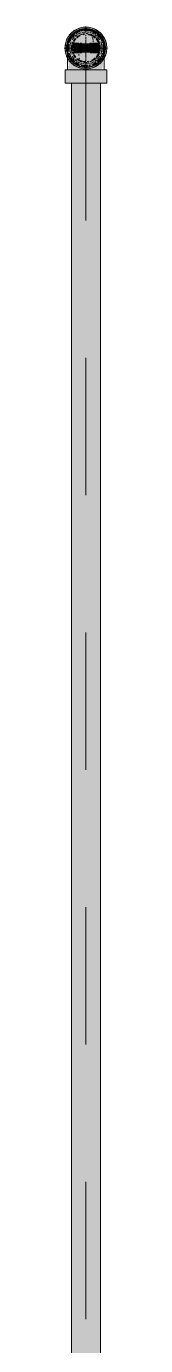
# Model space of a CAD drawing. Header units: millimetres. Extents: x -4000 to 187956, y -58990 to 162485.
# Drawn here: x 111725 to 111775, y 67950 to 69475 of the extents above; entities that cross this region are included whole.
import ezdxf

# ---------------------------------------------------------------- set-up
doc = ezdxf.new("R2010")
doc.units = ezdxf.units.MM
doc.linetypes.add('Dash 1_16_', pattern=[317.5, 158.75, -158.75])
for name, color, linetype, lineweight in [('F-SPRN', 3, 'Continuous', 9), ('P-PIPE', 3, 'Continuous', 9), ('P-PIPE-CNTR', 3, 'Continuous', 9)]:
    doc.layers.add(name, color=color, linetype=linetype, lineweight=lineweight)

# ---------------------------------------------------------------- blocks, each defined once
blk = doc.blocks.new('Sprinkler_Up - DN20-V462-0_000')
at = {"layer": 'F-SPRN', "transparency": 33554534}
for points in [[(-13.5, 0), (-3.9, 0.7), (-1.7, 2.9), (-1.2, 3.5), (-0.6, 4), (0.6, 4), (1.2, 3.5), (1.7, 2.9), (4.6, 0), (22.2, 0), (18, 13.1), (6.9, 21.2), (-6.9, 21.2), (-18, 13.1), (-22.2, 0)], [(0, -16.7), (4.3, -16.1), (11.8, -11.8), (16.1, -4.3), (16.1, 4.3), (11.8, 11.8), (8.3, 14.4), (0, 16.7), (-4.3, 16.1), (-11.8, 11.8), (-16.1, 4.3), (-16.1, -4.3), (-11.8, -11.8), (-8.3, -14.4)], [(0, -15.6), (7.8, -13.5), (13.5, -7.8), (15.1, -4), (15.1, 4), (13.5, 7.8), (7.8, 13.5), (0, 15.6), (-7.8, 13.5), (-11, 11), (-15.1, 4), (-15.1, -4), (-11, -11), (-7.8, -13.5)], [(0, -21.2), (6.9, -21.2), (18, -13.1), (22.2, 0), (3.9, -0.7), (1.7, -2.9), (1.2, -3.5), (0.6, -4), (-0.6, -4), (-1.2, -3.5), (-1.7, -2.9), (-4.6, 0), (-22.2, 0), (-18, -13.1), (-6.9, -21.2)], [(-10.9, -5.5), (-10.9, 5.4), (-14.5, 5.4), (-14.5, -5.5)], [(-7.7, -5.5), (-7.7, 5.4), (-10.9, 5.4), (-10.9, -5.5)], [(0, -5.5), (0, 5.4), (-7.7, 5.4), (-7.7, -5.5)], [(0, 0), (5.7, 0), (2.9, 4.9), (-2.9, 4.9), (-5.7, 0)], [(2.9, -4.9), (5.7, 0), (-5.7, 0), (-2.9, -4.9)], [(0, 0), (4.6, 0), (0, 4.6), (-4.6, 0)], [(0, -4.6), (4.6, 0), (-4.6, 0)], [(0, -2.6), (1.3, 0), (-1.8, 0)], [(-1.3, 0), (1.8, 0), (0, 2.6)], [(7.7, -5.5), (7.7, 5.4), (0, 5.4), (0, -5.5)], [(10.9, -5.5), (10.9, 5.4), (7.7, 5.4), (7.7, -5.5)], [(14.5, -5.5), (14.5, 5.4), (10.9, 5.4), (10.9, -5.5)]]:
    blk.add_hatch(color=1, dxfattribs=at).paths.add_polyline_path(points)
at = {"layer": 'F-SPRN', "color": 1}
for p, q in [((-11.5, 5.4), (-14.5, 5.4)), ((-14.5, 5.4), (-11.3, 5.4)), ((-14.5, 5.4), (-14.5, 3.7)), ((-14.5, 3.3), (-14.5, 0)), ((-11.5, 5.4), (-11.5, 4)), ((-10.9, 1.9), (-10.9, 3.6)), ((-10.8, 5.4), (-8, 5.4)), ((-8.1, 5.4), (-10.8, 5.4)), ((-8.1, 5.4), (-8.1, 2.8)), ((-8.1, 2.5), (-8.1, 0.7)), ((-7.7, 4.8), (-7.7, 2.7)), ((-7.7, 4.8), (-7.7, 2.7)), ((-7.7, 2.1), (-7.7, 0.5)), ((-7.7, 2.1), (-7.7, 0.5)), ((-6.7, 5.4), (-4.7, 5.4)), ((-5.8, 3.8), (-5.8, 2.2)), ((-2.1, 0.3), (-2.1, 0.2)), ((-2.1, 0), (-2.1, 0)), ((-2.1, 0), (-2.1, -0.1)), ((-1.9, 0.8), (-2, 0.7)), ((-1.6, 1.3), (-1.7, 1.2)), ((-1.7, 1.2), (-1.7, 1.1)), ((-1.3, 1.6), (-1.4, 1.6)), ((-0.9, 1.9), (-0.9, 1.9)), ((-0.6, 2), (-0.7, 2)), ((-0.6, 2), (-0.6, 2)), ((-0.5, 2), (-0.6, 2)), ((-0.2, 2.1), (-0.3, 2.1)), ((0, 2.1), (-0.1, 2.1)), ((0.4, 2), (0.3, 2.1)), ((0.8, 1.9), (0.7, 2)), ((0.8, 1.9), (0.8, 1.9)), ((1.3, 1.6), (1.3, 1.7)), ((1.7, 1.2), (1.6, 1.3)), ((1.8, 1.1), (1.7, 1.2)), ((1.7, 1.2), (1.7, 1.2)), ((1.8, 1), (1.8, 1.1)), ((1.9, 0.8), (1.9, 0.9)), ((2.1, 0.3), (2, 0.4)), ((2.1, 0.1), (2.1, 0.2)), ((2.1, 0), (2.1, 0.1)), ((2.1, 0), (2.1, 0)), ((4.7, 5.4), (6.5, 5.4)), ((7.7, 5.4), (10.8, 5.4)), ((7.7, 5.2), (7.7, 2.7)), ((7.7, 5.2), (7.7, 2.7)), ((7.7, 2.3), (7.7, 0.5)), ((7.7, 2.3), (7.7, 0.5)), ((10.8, 5.4), (8.1, 5.4)), ((8.1, 5.4), (8.1, 2.8)), ((8.1, 2.5), (8.1, 0.4)), ((10.9, 5.4), (14.5, 5.4)), ((10.9, 3.6), (10.9, 0.2)), ((14.5, 5.4), (11.5, 5.4)), ((11.5, 5.4), (11.5, 4)), ((11.5, 3), (11.5, 0.2)), ((14.5, 5.4), (14.5, -5.5)), ((-14.5, -1.3), (-14.5, -3.7)), ((-11.1, -5.5), (-14.5, -5.5)), ((-14.5, -5.5), (-11.5, -5.5)), ((-10.9, -2.6), (-10.9, -1.3)), ((-10.8, -5.5), (-8.1, -5.5)), ((-7.8, -5.5), (-10.8, -5.5)), ((-8.1, -4.2), (-8.1, -5.5)), ((-7.7, -2.7), (-7.7, -4)), ((-7.7, -2.7), (-7.7, -4)), ((-7, -5.5), (-5.8, -5.5)), ((-4.8, -5.5), (-7, -5.5)), ((-5.8, -2.3), (-5.8, -3.8)), ((-2.1, -0.1), (-2.1, -0.2)), ((0, -2.1), (0.1, -2.1)), ((7, -5.5), (4.8, -5.5)), ((5.8, -2.2), (5.8, -3.8)), ((5.8, -5.5), (7, -5.5)), ((7.7, -0.5), (7.7, -2.3)), ((7.7, -0.5), (7.7, -2.3)), ((7.7, -2.7), (7.7, -5.4)), ((7.7, -2.7), (7.7, -5.4)), ((10.8, -5.5), (7.7, -5.5)), ((8.1, -0.4), (8.1, -2.5)), ((8.1, -2.8), (8.1, -5.5)), ((8.1, -5.5), (10.8, -5.5)), ((10.9, -0.2), (10.9, -3.6)), ((14.5, -5.5), (10.9, -5.5)), ((11.5, -0.2), (11.5, -3)), ((11.5, -4), (11.5, -5.5)), ((11.5, -5.5), (14.5, -5.5))]:
    blk.add_line(p, q, dxfattribs=at)
at = {"layer": 'F-SPRN', "color": 1, "flags": 128}
for points in [[(-2, 0.5), (-2, 0.4), (-2.1, 0.3)], [(-2.1, 0.2), (-2.1, 0.1), (-2.1, 0)], [(-2, 0.7), (-2, 0.6), (-2, 0.5), (-2, 0.5)], [(-1.7, 1.1), (-1.8, 1.1), (-1.8, 1), (-1.9, 0.9)], [(-1.9, 0.9), (-1.9, 0.8), (-1.9, 0.8)], [(-1.5, 1.4), (-1.6, 1.3), (-1.6, 1.3)], [(-1.4, 1.6), (-1.4, 1.5), (-1.5, 1.5), (-1.5, 1.4)], [(-1.2, 1.7), (-1.2, 1.7), (-1.3, 1.6)], [(-0.9, 1.9), (-1, 1.8), (-1.1, 1.8), (-1.2, 1.7)], [(-0.7, 2), (-0.8, 1.9), (-0.9, 1.9)], [(-0.3, 2.1), (-0.4, 2), (-0.5, 2)], [(-0.1, 2.1), (-0.1, 2.1), (-0.2, 2.1)], [(0.3, 2.1), (0.2, 2.1), (0.1, 2.1), (0, 2.1)], [(0.5, 2), (0.4, 2), (0.4, 2)], [(0.7, 2), (0.6, 2), (0.5, 2)], [(1, 1.8), (0.9, 1.9), (0.8, 1.9)], [(1.3, 1.7), (1.2, 1.7), (1.1, 1.7), (1.1, 1.8), (1, 1.8)], [(1.4, 1.5), (1.4, 1.5), (1.3, 1.6)], [(1.6, 1.3), (1.6, 1.4), (1.5, 1.4), (1.4, 1.5)], [(1.9, 0.9), (1.8, 1), (1.8, 1)], [(2, 0.7), (1.9, 0.7), (1.9, 0.8)], [(2, 0.4), (2, 0.5), (2, 0.6), (2, 0.7)], [(2.1, 0.2), (2.1, 0.2), (2.1, 0.3)], [(-2.1, -0.2), (-2.1, -0.2), (-2.1, -0.3)], [(-2.1, -0.3), (-2, -0.4), (-2, -0.5), (-2, -0.6), (-2, -0.7), (-1.9, -0.7), (-1.9, -0.8), (-1.9, -0.9), (-1.8, -1), (-1.8, -1), (-1.8, -1.1), (-1.7, -1.2), (-1.7, -1.2), (-1.6, -1.3), (-1.6, -1.4), (-1.5, -1.4), (-1.4, -1.5), (-1.4, -1.5), (-1.3, -1.6), (-1.3, -1.7), (-1.2, -1.7), (-1.1, -1.7), (-1.1, -1.8), (-1, -1.8), (-0.9, -1.9), (-0.8, -1.9), (-0.8, -1.9), (-0.7, -2), (-0.6, -2), (-0.5, -2), (-0.4, -2), (-0.4, -2), (-0.3, -2.1), (-0.2, -2.1), (-0.1, -2.1), (0, -2.1)], [(0.1, -2.1), (0.1, -2.1), (0.2, -2.1), (0.3, -2.1), (0.4, -2), (0.5, -2), (0.6, -2), (0.6, -2), (0.7, -2), (0.8, -1.9), (0.9, -1.9), (0.9, -1.9), (1, -1.8), (1.1, -1.8), (1.2, -1.7), (1.2, -1.7), (1.3, -1.6), (1.4, -1.6), (1.4, -1.5), (1.5, -1.5), (1.5, -1.4), (1.6, -1.3), (1.6, -1.3), (1.7, -1.2), (1.7, -1.1), (1.8, -1.1), (1.8, -1), (1.9, -0.9), (1.9, -0.8), (1.9, -0.8), (2, -0.7), (2, -0.6), (2, -0.5), (2, -0.5), (2, -0.4), (2.1, -0.3), (2.1, -0.2), (2.1, -0.1), (2.1, 0)]]:
    blk.add_lwpolyline(points, dxfattribs=at)
at = {"layer": 'F-SPRN', "color": 1}
for radius, start, end in [(22.2, 360, 180), (21.9, 126.6942, 143.2701), (21.9, 108.2621, 125.7507), (16.7, 106.5995, 120), (16.7, 106.5995, 120), (21.9, 99.348, 107.901), (16.7, 96.4143, 105), (16.7, 96.4143, 105), (21.9, 90.145, 98.8503), (15.6, 95.5762, 100.6843), (15.6, 95.5762, 100.6843), (16.7, 83.0684, 90), (16.7, 83.0684, 90), (21.9, 72.5583, 89.4624), (15.6, 75.573, 80.5892), (15.6, 75.573, 80.5892), (16.7, 60, 75), (16.7, 60, 75), (21.9, 54.2493, 71.7379), (21.9, 36.7299, 53.3058), (21.9, 165.6773, 179.2615), (21.9, 144.7698, 164.8151), (16.7, 167.6802, 180), (16.7, 167.6802, 180), (16.7, 155.3879, 164.9693), (16.7, 155.3879, 164.9693), (15.6, 166.4265, 180), (15.6, 166.4265, 180), (15.6, 150.9409, 165), (15.6, 159.6139, 165), (16.7, 136.7213, 149.931), (16.7, 136.7213, 149.931), (15.6, 150.9409, 156.3845), (15.6, 138.4214, 150), (15.6, 138.4214, 150), (16.7, 121.4181, 130.5751), (16.7, 121.4181, 130.5751), (15.6, 120.5262, 133.2078), (15.6, 120.5262, 133.2078), (15.6, 114.4363, 119.9813), (15.6, 114.4363, 119.9813), (4.63, 155.7832, 180), (4.63, 155.7832, 180), (4.63, 109.0192, 138.2703), (4.63, 109.0192, 138.2703), (2.56, 109.0192, 168.8278), (2.56, 109.0192, 168.8278), (2.04, 109.0192, 180), (4.63, 17.9592, 90), (4.63, 17.9592, 90), (3.81, 57.0577, 90), (2.56, 14.5599, 90), (2.56, 14.5599, 90), (2.04, 10.4703, 90), (3.81, 16.1605, 43.8358), (15.6, 67.5614, 74.5481), (15.6, 67.5614, 74.5481), (15.6, 60.0187, 65.5637), (15.6, 60.0187, 65.5637), (15.6, 46.7922, 60), (15.6, 46.7922, 60), (16.7, 49.4249, 58.5819), (16.7, 49.4249, 58.5819), (15.6, 30, 41.5786), (15.6, 30, 41.5786), (16.7, 30, 43.2787), (16.7, 30, 43.2787), (15.6, 23.6155, 29.5646), (15.6, 15, 29.5646), (15.6, 15, 20.3861), (16.7, 15, 24.6121), (16.7, 15, 24.6121), (15.6, 360, 13.6618), (15.6, 0, 13.6618), (16.7, 360, 12.3198), (16.7, 0, 12.3198), (21.9, 15.1849, 35.2302), (21.9, 0.7385, 14.3227), (22.2, 180, 360), (21.9, 180.7385, 194.3227), (21.9, 195.1849, 215.2302), (21.9, 216.7299, 233.3058), (16.7, 180, 192.3198), (16.7, 180, 192.3198), (16.7, 195.0307, 204.6121), (16.7, 195.0307, 204.6121), (15.6, 181.9082, 193.6618), (15.6, 181.9082, 193.6618), (15.6, 197.3339, 209.5646), (15.6, 197.3339, 209.5646), (16.7, 210.069, 223.2787), (16.7, 210.069, 223.2787), (15.6, 212.5472, 221.5786), (15.6, 212.5472, 221.5786), (16.7, 229.4249, 238.5819), (16.7, 229.4249, 238.5819), (15.6, 233.795, 240), (15.6, 233.795, 240), (16.7, 240, 255), (16.7, 240, 255), (15.6, 240.0187, 254.5481), (15.6, 240.0187, 254.5481), (4.63, 197.9592, 0), (4.63, 197.9592, 270), (15.6, 255, 267.64), (15.6, 255, 267.64), (3.81, 196.1605, 360), (2.56, 191.1677, 0), (2.56, 191.1677, 360), (2.04, 190.4703, 0), (4.63, 270, 360), (16.7, 286.5995, 300), (16.7, 286.5995, 300), (15.6, 294.4363, 299.9813), (15.6, 294.4363, 299.9813), (15.6, 300, 313.2078), (15.6, 300, 313.2078), (16.7, 301.4181, 310.5751), (16.7, 301.4181, 310.5751), (15.6, 318.4214, 330), (15.6, 318.4214, 330), (16.7, 316.7213, 330), (16.7, 316.7213, 330), (21.9, 306.6942, 323.2701), (15.6, 330.4354, 345), (15.6, 330.4354, 336.3845), (15.6, 339.6139, 345), (15.6, 346.3382, 360), (15.6, 346.3382, 360), (16.7, 335.3879, 345), (16.7, 335.3879, 345), (16.7, 347.6802, 360), (16.7, 347.6802, 360), (21.9, 324.7698, 344.8151), (21.9, 345.6773, 359.2615), (21.9, 234.2493, 251.7379), (21.9, 252.5583, 269.4624), (16.7, 263.0684, 270), (16.7, 263.0684, 270), (21.9, 270.145, 278.8503), (15.6, 275.5762, 280.6843), (15.6, 275.5762, 280.6843), (16.7, 276.4143, 285), (16.7, 276.4143, 285), (21.9, 279.348, 287.901), (21.9, 288.2621, 305.7507)]:
    blk.add_arc((0, 0), radius, start, end, dxfattribs=at)
blk = doc.blocks.new('Steel_Transition_Threaded_HoaPhat - Standard-V190-0_000')
at = {"layer": 'P-PIPE', "lineweight": 13, "transparency": 33554534}
h = blk.add_hatch(color=1, dxfattribs=at)
h.paths.add_polyline_path([(6750, 128427.6), (6755.8, 128428.4), (6761.3, 128430.6), (6765.9, 128434.2), (6769.5, 128438.8), (6771.7, 128444.3), (6772.5, 128450.1), (6771.7, 128455.9), (6769.5, 128461.3), (6765.9, 128466), (6761.3, 128469.6), (6755.8, 128471.8), (6750, 128472.6), (6744.2, 128471.8), (6738.8, 128469.6), (6734.1, 128466), (6730.5, 128461.3), (6728.3, 128455.9), (6727.5, 128450.1), (6728.3, 128444.3), (6730.5, 128438.8), (6734.1, 128434.2), (6738.8, 128430.6), (6744.2, 128428.4)])
h.paths.add_polyline_path([(6750, 128430), (6744.8, 128430.7), (6740, 128432.7), (6735.8, 128435.9), (6732.6, 128440), (6730.6, 128444.9), (6729.9, 128450.1), (6730.6, 128455.3), (6732.6, 128460.1), (6735.8, 128464.3), (6740, 128467.5), (6744.8, 128469.5), (6750, 128470.2), (6755.2, 128469.5), (6760.1, 128467.5), (6764.2, 128464.3), (6767.4, 128460.1), (6769.4, 128455.3), (6770.1, 128450.1), (6769.4, 128444.9), (6767.4, 128440), (6764.2, 128435.9), (6760.1, 128432.7), (6755.2, 128430.7)])
for points in [[(6750, 128430), (6750, 128433.7), (6741.8, 128435.9), (6735.8, 128441.9), (6733.6, 128450.1), (6735.8, 128458.3), (6741.8, 128464.3), (6750, 128466.5), (6750, 128470.2), (6744.8, 128469.5), (6740, 128467.5), (6735.8, 128464.3), (6732.6, 128460.1), (6730.6, 128455.3), (6729.9, 128450.1), (6730.6, 128444.9), (6732.6, 128440), (6735.8, 128435.9), (6740, 128432.7), (6744.8, 128430.7)], [(6750, 128431.6), (6754.8, 128432.2), (6759.3, 128434.1), (6763.1, 128437), (6766, 128440.8), (6767.9, 128445.3), (6768.5, 128450.1), (6767.9, 128454.9), (6766, 128459.3), (6763.1, 128463.2), (6759.3, 128466.1), (6754.8, 128468), (6750, 128468.6), (6745.2, 128468), (6740.8, 128466.1), (6736.9, 128463.2), (6734, 128459.3), (6732.1, 128454.9), (6731.5, 128450.1), (6732.1, 128445.3), (6734, 128440.8), (6736.9, 128437), (6740.8, 128434.1), (6745.2, 128432.2)], [(6750, 128430), (6755.2, 128430.7), (6760.1, 128432.7), (6764.2, 128435.9), (6767.4, 128440), (6769.4, 128444.9), (6770.1, 128450.1), (6769.4, 128455.3), (6767.4, 128460.1), (6764.2, 128464.3), (6760.1, 128467.5), (6755.2, 128469.5), (6750, 128470.2), (6750, 128466.5), (6758.2, 128464.3), (6764.2, 128458.3), (6766.4, 128450.1), (6764.2, 128441.9), (6758.2, 128435.9), (6750, 128433.7)]]:
    blk.add_hatch(color=1, dxfattribs=at).paths.add_polyline_path(points)
at = {"layer": 'P-PIPE', "color": 20, "lineweight": 13}
for radius, start, end in [(22.5, 90, 270), (22.5, 120, 135), (20.1, 120, 125.0043), (22.5, 105, 120), (20.1, 109.6859, 120), (18.5, 106.819, 120), (18.5, 106.819, 120), (22.5, 90, 105), (20.1, 100.9975, 105), (18.5, 91.4353, 103.2046), (18.5, 91.4353, 103.2046), (16.4, 96.2132, 104.6042), (20.1, 90.5246, 98.5089), (22.5, 75, 90), (22.5, 270, 90), (18.5, 78.0986, 90), (18.5, 78.0986, 90), (20.1, 75.0607, 87.9279), (18.5, 60, 75), (18.5, 60, 75), (20.1, 60, 75), (22.5, 60, 75), (20.1, 54.9957, 60), (22.5, 45, 60), (22.5, 165, 180), (22.5, 150, 165), (20.1, 166.0499, 180), (22.5, 135, 150), (20.1, 150, 162.7449), (18.5, 166.5939, 193.4061), (18.5, 166.5939, 180), (18.5, 157.6232, 165), (18.5, 157.6232, 165), (20.1, 135, 148.1553), (16.4, 168.5467, 178.9063), (18.5, 136.4297, 150), (18.5, 136.4297, 150), (16.4, 158.0319, 163.506), (20.1, 128.8856, 135), (16.4, 143.5463, 150), (18.5, 123.4976, 133.2041), (18.5, 123.4976, 133.2041), (16.4, 121.0738, 128.0319), (16.4, 115.1607, 120), (16.4, 107.4657, 111.9681), (16.4, 66.9681, 72.9388), (16.4, 50.4733, 56.6389), (18.5, 46.7959, 56.5024), (18.5, 46.7959, 56.5024), (20.1, 45, 51.1144), (16.4, 30, 38.0319), (18.5, 30, 43.5703), (18.5, 30, 43.5703), (20.1, 31.8447, 45), (22.5, 30, 45), (16.4, 353.5463, 8.0319), (18.5, 15, 22.3768), (18.5, 15, 22.3768), (20.1, 17.2551, 30), (18.5, 346.5939, 13.4061), (18.5, 0, 13.4061), (22.5, 15, 30), (20.1, 0, 13.9501), (22.5, 0, 15), (22.5, 180, 195), (22.5, 195, 210), (20.1, 180, 193.9501), (22.5, 210, 225), (20.1, 197.2551, 210), (18.5, 180, 193.4061), (18.5, 195, 202.3768), (18.5, 195, 202.3768), (20.1, 211.8447, 225), (16.4, 184.8393, 191.4533), (18.5, 210, 223.5703), (18.5, 210, 223.5703), (20.1, 225, 231.1144), (16.4, 210.6635, 216.4537), (18.5, 226.7959, 236.5024), (18.5, 226.7959, 236.5024), (16.4, 230.4733, 236.6389), (16.4, 240, 246.5955), (16.4, 293.4045, 300), (18.5, 303.4976, 313.2041), (18.5, 303.4976, 313.2041), (20.1, 308.8856, 315), (18.5, 316.4297, 330), (18.5, 316.4297, 330), (20.1, 315, 328.1553), (16.4, 338.0319, 342.8691), (22.5, 315, 330), (18.5, 337.6232, 345), (18.5, 337.6232, 345), (20.1, 330, 342.7449), (18.5, 346.5939, 0), (20.1, 346.0499, 0), (22.5, 330, 345), (22.5, 345, 0), (22.5, 225, 240), (20.1, 234.9957, 240), (22.5, 240, 255), (20.1, 240, 255), (18.5, 240, 255), (18.5, 240, 255), (22.5, 255, 270), (16.4, 250.3629, 255), (20.1, 255.0607, 267.9279), (18.5, 258.0986, 270), (18.5, 258.0986, 270), (16.4, 264.1652, 268.506), (22.5, 270, 285), (20.1, 270.5246, 278.5089), (18.5, 271.4353, 283.2046), (18.5, 271.4353, 283.2046), (16.4, 276.2132, 283.9063), (20.1, 280.9975, 285), (16.4, 287.4657, 291.9681), (18.5, 286.819, 300), (18.5, 286.819, 300), (22.5, 285, 300), (20.1, 289.6859, 300), (20.1, 300, 305.0043), (22.5, 300, 315)]:
    blk.add_arc((6750, 128450.1), radius, start, end, dxfattribs=at)
blk = doc.blocks.new('Steel_Elbow_Threaded_HoaPhat - Standard-V463-0_000')
at = {"layer": 'P-PIPE', "lineweight": 13, "transparency": 33554534}
for points in [[(111750, 69426), (111756.2, 69426.8), (111762.1, 69429.2), (111767.1, 69433), (111770.9, 69438), (111773.3, 69443.8), (111774.1, 69450.1), (111773.3, 69456.3), (111770.9, 69462.1), (111767.1, 69467.1), (111762.1, 69471), (111756.2, 69473.4), (111750, 69474.2), (111743.8, 69473.4), (111737.9, 69471), (111733, 69467.1), (111729.1, 69462.1), (111726.7, 69456.3), (111725.9, 69450.1), (111726.7, 69443.8), (111729.1, 69438), (111733, 69433), (111737.9, 69429.2), (111743.8, 69426.8)], [(111726.7, 69409.5), (111750, 69409.5), (111750, 69424.7), (111725.9, 69424.7), (111725.9, 69409.5)], [(111774.1, 69409.5), (111773.3, 69424.7), (111750, 69424.7), (111750, 69409.5), (111773.3, 69409.5)]]:
    blk.add_hatch(color=1, dxfattribs=at).paths.add_polyline_path(points)
h = blk.add_hatch(color=1, dxfattribs=at)
h.paths.add_polyline_path([(111733.1, 69434.9), (111730.5, 69439.5), (111731.4, 69435.6)])
h.paths.add_polyline_path([(111730.4, 69424.7), (111750, 69424.7), (111750, 69428.9), (111742.8, 69430.2), (111744.1, 69428.3), (111736.6, 69433), (111732.6, 69437.1), (111733.8, 69431.9), (111731.4, 69435.6), (111729.1, 69441.6), (111729.4, 69433), (111730.5, 69433.3), (111730.6, 69429.2), (111729.3, 69428.9)])
h = blk.add_hatch(color=1, dxfattribs=at)
h.paths.add_polyline_path([(111757.2, 69430.2), (111759.7, 69430.2), (111755.9, 69428.3)])
h.paths.add_polyline_path([(111768.3, 69424.7), (111769.7, 69428.5), (111769.9, 69435.9), (111770.2, 69440), (111768.8, 69439.5), (111762.8, 69432.6), (111757.2, 69430.2), (111750, 69428.9), (111750, 69424.7), (111766, 69424.7)])
h.paths.add_polyline_path([(111765.7, 69433.4), (111766.1, 69435.6), (111768.2, 69436.4)])
at = {"layer": 'P-PIPE', "color": 20, "lineweight": 13}
for p, q in [((111734.7, 69464.7), (111735.3, 69465.3)), ((111736.5, 69466.4), (111737.2, 69466.9)), ((111737.2, 69466.9), (111737.9, 69467.4)), ((111739.3, 69468.3), (111740, 69468.7)), ((111741.6, 69469.5), (111742.3, 69469.8)), ((111742.3, 69469.8), (111743.1, 69470.1)), ((111746.4, 69470.9), (111747.2, 69471.1)), ((111747.2, 69471.1), (111748.1, 69471.1)), ((111749.8, 69471.2), (111750, 69471.2)), ((111752.5, 69471.1), (111753.4, 69471)), ((111755, 69470.6), (111755.8, 69470.4)), ((111755.8, 69470.4), (111756.7, 69470.2)), ((111761.2, 69468), (111761.9, 69467.5)), ((111764.6, 69465.4), (111765.2, 69464.8)), ((111728.9, 69450.1), (111728.9, 69450.1)), ((111729, 69452.6), (111729.1, 69453.5)), ((111729.5, 69455.1), (111729.7, 69455.9)), ((111733, 69462.7), (111733.6, 69463.4)), ((111766.3, 69463.6), (111766.8, 69462.9)), ((111766.8, 69462.9), (111767.3, 69462.2)), ((111767.3, 69462.2), (111767.8, 69461.5)), ((111767.8, 69461.5), (111768.2, 69460.8)), ((111768.2, 69460.8), (111768.7, 69460.1)), ((111768.7, 69460.1), (111769, 69459.3)), ((111769, 69459.3), (111769.4, 69458.5)), ((111770.3, 69456.2), (111770.5, 69455.3)), ((111770.8, 69453.7), (111771, 69452.8)), ((111771.1, 69451.2), (111771.2, 69450.3)), ((111771.2, 69450.3), (111771.2, 69450.1)), ((111771.2, 69450.1), (111771.2, 69450.1)), ((111771.2, 69449.6), (111771.2, 69449.4)), ((111771.2, 69449.4), (111771.2, 69449.1)), ((111728.9, 69448), (111728.9, 69448.4)), ((111728.9, 69447.5), (111728.9, 69448)), ((111728.9, 69445.5), (111728.9, 69446.1)), ((111728.9, 69444.9), (111728.9, 69445.5)), ((111728.9, 69442.9), (111728.9, 69443.6)), ((111728.9, 69442.2), (111728.9, 69442.9)), ((111728.9, 69441.4), (111728.9, 69442.2)), ((111728.9, 69440.6), (111728.9, 69441.4)), ((111728.9, 69439.8), (111728.9, 69440.6)), ((111728.9, 69439), (111728.9, 69439.8)), ((111728.9, 69438.2), (111728.9, 69439)), ((111771.2, 69446.2), (111771.2, 69445.6)), ((111771.2, 69445.6), (111771.2, 69445.1)), ((111771.2, 69445.1), (111771.2, 69444.4)), ((111771.2, 69444.4), (111771.2, 69443.8)), ((111771.2, 69443.8), (111771.2, 69443.1)), ((111771.2, 69443.1), (111771.2, 69442.4)), ((111771.2, 69442.4), (111771.2, 69441.6)), ((111771.2, 69441.6), (111771.2, 69440.9)), ((111771.2, 69440.9), (111771.2, 69440.1)), ((111771.2, 69440.1), (111771.2, 69439.2)), ((111771.2, 69439.2), (111771.2, 69438.4)), ((111725.9, 69424.7), (111725.9, 69409.5)), ((111726.7, 69424.7), (111725.9, 69424.7)), ((111750, 69424.7), (111725.9, 69424.7)), ((111729.1, 69424.7), (111726.7, 69424.7)), ((111728.9, 69424.7), (111729.2, 69424.7)), ((111728.9, 69424.7), (111729.2, 69424.7)), ((111730.3, 69424.7), (111729.1, 69424.7)), ((111729.2, 69424.7), (111730.1, 69424.7)), ((111729.2, 69424.7), (111731.7, 69424.7)), ((111730.1, 69424.7), (111731.7, 69424.7)), ((111733, 69424.7), (111730.3, 69424.7)), ((111731.7, 69424.7), (111732.8, 69424.7)), ((111731.7, 69424.7), (111736.4, 69424.7)), ((111733.8, 69424.7), (111736.4, 69424.7)), ((111742.7, 69424.7), (111734, 69424.7)), ((111736.4, 69424.7), (111742.8, 69424.7)), ((111736.4, 69424.7), (111742.8, 69424.7)), ((111743.7, 69424.7), (111750, 69424.7)), ((111743.7, 69424.7), (111750, 69424.7)), ((111750, 69424.7), (111743.8, 69424.7)), ((111756.2, 69424.7), (111750, 69424.7)), ((111774.1, 69424.7), (111750, 69424.7)), ((111750, 69424.7), (111756.3, 69424.7)), ((111750, 69424.7), (111756.3, 69424.7)), ((111757.2, 69424.7), (111763.6, 69424.7)), ((111757.2, 69424.7), (111763.6, 69424.7)), ((111766, 69424.7), (111757.3, 69424.7)), ((111763.6, 69424.7), (111766.2, 69424.7)), ((111763.6, 69424.7), (111768.3, 69424.7)), ((111768.5, 69424.7), (111767.1, 69424.7)), ((111767.2, 69424.7), (111768.3, 69424.7)), ((111768.3, 69424.7), (111770.8, 69424.7)), ((111768.3, 69424.7), (111770.8, 69424.7)), ((111770.9, 69424.7), (111768.5, 69424.7)), ((111770.8, 69424.7), (111771.2, 69424.7)), ((111770.8, 69424.7), (111771.2, 69424.7)), ((111773.3, 69424.7), (111770.9, 69424.7)), ((111774.1, 69424.7), (111773.3, 69424.7)), ((111774.1, 69409.5), (111774.1, 69424.7)), ((111725.9, 69409.5), (111726.7, 69409.5)), ((111725.9, 69409.5), (111750, 69409.5)), ((111726.7, 69409.5), (111729.1, 69409.5)), ((111729.1, 69409.5), (111733, 69409.5)), ((111733.8, 69409.5), (111737.9, 69409.5)), ((111738.2, 69409.5), (111750, 69409.5)), ((111750, 69409.5), (111761.8, 69409.5)), ((111750, 69409.5), (111774.1, 69409.5)), ((111762.1, 69409.5), (111766.2, 69409.5)), ((111767.1, 69409.5), (111770.9, 69409.5)), ((111770.9, 69409.5), (111773.3, 69409.5)), ((111773.3, 69409.5), (111774.1, 69409.5))]:
    blk.add_line(p, q, dxfattribs=at)
at = {"layer": 'P-PIPE', "color": 20, "lineweight": 13, "flags": 128}
for points in [[(111733.6, 69463.4), (111734.1, 69464), (111734.7, 69464.7)], [(111735.3, 69465.3), (111735.9, 69465.8), (111736.5, 69466.4)], [(111737.9, 69467.4), (111738.6, 69467.9), (111739.3, 69468.3)], [(111740, 69468.7), (111740.8, 69469.1), (111741.6, 69469.5)], [(111743.1, 69470.1), (111743.9, 69470.3), (111744.8, 69470.6)], [(111744.8, 69470.6), (111745.6, 69470.8), (111746.4, 69470.9)], [(111748.1, 69471.1), (111748.9, 69471.2), (111749.8, 69471.2)], [(111750, 69471.2), (111750.8, 69471.2), (111751.7, 69471.2), (111752.5, 69471.1)], [(111753.4, 69471), (111754.2, 69470.8), (111755, 69470.6)], [(111756.7, 69470.2), (111757.5, 69469.9), (111758.2, 69469.6), (111759, 69469.2), (111759.8, 69468.8)], [(111759.8, 69468.8), (111760.5, 69468.4), (111761.2, 69468)], [(111761.9, 69467.5), (111762.6, 69467.1), (111763.3, 69466.5)], [(111763.3, 69466.5), (111763.9, 69466), (111764.6, 69465.4)], [(111765.2, 69464.8), (111765.8, 69464.2), (111766.3, 69463.6)], [(111728.9, 69450.1), (111728.9, 69450.9), (111728.9, 69451.8), (111729, 69452.6)], [(111728.9, 69449.7), (111728.9, 69449.9), (111728.9, 69450), (111728.9, 69450.1)], [(111728.9, 69449.3), (111728.9, 69449.5), (111728.9, 69449.7)], [(111728.9, 69448.4), (111728.9, 69448.7), (111728.9, 69449), (111728.9, 69449.3)], [(111729.1, 69453.5), (111729.3, 69454.3), (111729.5, 69455.1)], [(111729.7, 69455.9), (111729.9, 69456.7), (111730.2, 69457.5), (111730.5, 69458.3), (111730.9, 69459.1), (111731.2, 69459.9)], [(111731.2, 69459.9), (111731.6, 69460.6), (111732.1, 69461.3)], [(111732.1, 69461.3), (111732.5, 69462), (111733, 69462.7)], [(111769.4, 69458.5), (111769.7, 69457.8), (111770, 69457), (111770.3, 69456.2)], [(111770.5, 69455.3), (111770.7, 69454.5), (111770.8, 69453.7)], [(111771, 69452.8), (111771.1, 69452), (111771.1, 69451.2)], [(111771.2, 69450.1), (111771.2, 69450), (111771.2, 69449.9), (111771.2, 69449.8), (111771.2, 69449.6)], [(111771.2, 69449.1), (111771.2, 69448.8), (111771.2, 69448.5), (111771.2, 69448.1)], [(111728.9, 69446.1), (111728.9, 69446.6), (111728.9, 69447.1), (111728.9, 69447.5)], [(111728.9, 69443.6), (111728.9, 69444.3), (111728.9, 69444.9)], [(111728.9, 69424.7), (111728.9, 69425.7), (111728.9, 69426.7), (111728.9, 69427.7), (111728.9, 69428.7), (111728.9, 69429.7), (111728.9, 69430.7), (111728.9, 69431.7), (111728.9, 69432.7), (111728.9, 69433.6), (111728.9, 69434.6), (111728.9, 69435.5), (111728.9, 69436.4), (111728.9, 69437.3), (111728.9, 69438.2)], [(111771.2, 69448.1), (111771.2, 69447.7), (111771.2, 69447.2)], [(111771.2, 69447.2), (111771.2, 69446.7), (111771.2, 69446.2)], [(111771.2, 69438.4), (111771.2, 69437.5), (111771.2, 69436.6), (111771.2, 69435.7), (111771.2, 69434.8), (111771.2, 69433.9), (111771.2, 69432.9), (111771.2, 69432), (111771.2, 69431), (111771.2, 69430), (111771.2, 69429), (111771.2, 69428), (111771.2, 69427), (111771.2, 69426), (111771.2, 69424.9), (111771.2, 69424.7)]]:
    blk.add_lwpolyline(points, dxfattribs=at)
at = {"layer": 'P-PIPE', "color": 20, "lineweight": 13}
for radius, start, end in [(24.1, 90, 270), (24.1, 135, 150), (24.1, 120, 135), (21.1, 130, 141.5729), (24.1, 105, 120), (21.1, 112.9314, 123.6981), (24.1, 90, 105), (21.1, 99.9303, 104.963), (21.1, 91.1041, 98.9613), (24.1, 75, 90), (24.1, 270, 90), (21.1, 75.037, 90), (24.1, 60, 75), (21.1, 54.2198, 67.6765), (24.1, 45, 60), (21.1, 38.4271, 50), (24.1, 30, 45), (24.1, 165, 180), (24.1, 180, 195), (24.1, 150, 165), (21.1, 172.2328, 178.0289), (21.1, 181.9562, 187.2796), (21.1, 165.7343, 170), (21.1, 154.6252, 164.9545), (21.1, 150.0026, 154.1966), (21.1, 25.3748, 29.9974), (21.1, 15.0455, 24.7351), (21.1, 10, 14.2657), (24.1, 15, 30), (21.1, 1.9711, 7.7672), (21.1, 352.7204, 358.0438), (24.1, 0, 15), (24.1, 345, 0), (24.1, 195, 210), (24.1, 210, 225), (21.1, 195.0335, 203.6422), (21.1, 205.3678, 209.9924), (21.1, 213.7408, 218.4146), (21.1, 218.9512, 230), (21.1, 310, 321.0488), (21.1, 321.5854, 326.2592), (24.1, 315, 330), (21.1, 330.0076, 334.6322), (21.1, 336.3578, 344.9665), (21.1, 345.7465, 350), (24.1, 330, 345), (24.1, 225, 240), (21.1, 234.1976, 239.9895), (24.1, 240, 255), (21.1, 240.7988, 247.0623), (24.1, 255, 270), (21.1, 255.0343, 270), (21.1, 270, 275.2662), (24.1, 270, 285), (21.1, 279.9464, 284.9657), (24.1, 285, 300), (21.1, 292.3295, 305.8024), (24.1, 300, 315)]:
    blk.add_arc((111750, 69450.1), radius, start, end, dxfattribs=at)

msp = doc.modelspace()

# ---------------------------------------------------------------- hatches: boundary and pattern name
at = {"layer": 'P-PIPE', "transparency": 33554534}
for points in [[(111741.7, 69435.6), (111742.8, 69437.6), (111741.7, 69441.7), (111742.8, 69445.9), (111745.8, 69449), (111757.2, 69454.3), (111758.4, 69458.4), (111757.2, 69462.6), (111755.9, 69464.3), (111750, 69466.8), (111741.7, 69464.6), (111735.5, 69458.4), (111733.3, 69450.1), (111735.5, 69441.7), (111738.2, 69438.3)], [(111750, 69433.4), (111758.4, 69435.6), (111761.8, 69438.3), (111766.1, 69445.8), (111766.1, 69454.4), (111761.8, 69461.9), (111758.4, 69464.6), (111750, 69466.8), (111745.7, 69466.2), (111738.2, 69461.9), (111733.9, 69454.4), (111733.9, 69445.8), (111738.2, 69438.3), (111741.7, 69435.6)], [(111750, 67950.1), (111750, 69409.5), (111733.3, 69409.5), (111733.9, 67950.1), (111745.7, 67950.1)], [(111750, 67950.1), (111766.7, 67950.1), (111766.1, 69409.5), (111750, 69409.5), (111750, 68498.1)], [(111750, 66490.6), (111750, 67950.1), (111733.3, 67950.1), (111733.9, 66490.6), (111745.7, 66490.6)], [(111750, 66490.6), (111766.7, 66490.6), (111766.1, 67950.1), (111750, 67950.1), (111750, 66600.1)]]:
    msp.add_hatch(color=1, dxfattribs=at).paths.add_polyline_path(points)

# ---------------------------------------------------------------- linework, layer by layer
at = {"layer": 'P-PIPE', "color": 20, "lineweight": 13}
for p, q in [((111733.3, 69409.5), (111733.3, 66490.6)), ((111737.9, 69409.5), (111733.3, 69409.5)), ((111761.8, 69409.5), (111738.2, 69409.5)), ((111766.7, 69409.5), (111762.1, 69409.5)), ((111766.7, 66490.6), (111766.7, 69409.5))]:
    msp.add_line(p, q, dxfattribs=at)
at = {"layer": 'P-PIPE', "color": 1}
for centre, radius, start, end in [((111750, 69458.4), 8.35, 69.0027, 79.2369), ((111750, 69450.1), 16.7, 46.0317, 57.203), ((111750, 69450.1), 16.7, 170.1108, 177.203), ((111750, 69450.1), 16.7, 182.797, 189.8892), ((111750, 69450.1), 16.7, 157.579, 164.2722), ((111750, 69441.7), 8.35, 115.6806, 125.5287), ((111750, 69441.7), 8.35, 100.6842, 114.0387), ((111750, 69441.7), 8.35, 90, 100.6842), ((111750, 69458.4), 8.35, 270, 280.6842), ((111750, 69458.4), 8.35, 316.3183, 330), ((111750, 69458.4), 8.35, 20.1285, 29.0413), ((111750, 69458.4), 8.35, 8.0385, 17.9918), ((111750, 69458.4), 8.35, 352.2824, 1.6717), ((111750, 69450.1), 16.7, 39.3092, 45.2846), ((111750, 69450.1), 16.7, 32.3031, 39.2955), ((111750, 69450.1), 16.7, 23.314, 31.0974), ((111750, 69450.1), 16.7, 16.9375, 22.421), ((111750, 69450.1), 16.7, 4.3093, 9.8892), ((111750, 69450.1), 16.7, 190.2154, 195.2487), ((111750, 69450.1), 16.7, 231.8726, 237.203), ((111750, 69441.7), 8.35, 172.0327, 181.5407), ((111750, 69441.7), 8.35, 199.9004, 209.0413), ((111750, 69441.7), 8.35, 131.0366, 150), ((111750, 69441.7), 8.35, 226.6998, 237.8461), ((111750, 69441.7), 8.35, 249.0027, 259.2369), ((111750, 69450.1), 16.7, 264.6626, 273.5288), ((111750, 69450.1), 16.7, 308.1274, 313.9683), ((111750, 69450.1), 16.7, 314.7154, 320.6908), ((111750, 69450.1), 16.7, 328.9026, 336.686), ((111750, 69450.1), 16.7, 337.2636, 343.0625)]:
    msp.add_arc(centre, radius, start, end, dxfattribs=at)
at = {"layer": 'P-PIPE-CNTR', "color": 1, "linetype": 'Dash 1_16_'}
for p, q in [((111750, 69472.6), (111750, 69475.1)), ((111750, 69471.2), (111750, 69472.6)), ((111750, 69468.6), (111750, 69470.2)), ((111750, 69463.6), (111750, 69465.2)), ((111725, 69450.1), (111727.5, 69450.1)), ((111727.8, 69450.1), (111731.5, 69450.1)), ((111731.5, 69450.1), (111733.3, 69450.1)), ((111736.9, 69450.1), (111740.4, 69450.1)), ((111740.4, 69450.1), (111742.3, 69450.1)), ((111745.4, 69450.1), (111747.6, 69450.1)), ((111748.7, 69450.1), (111750, 69450.1)), ((111750, 69459.8), (111750, 69462.6)), ((111750, 69455.5), (111750, 69459.1)), ((111750, 69452.6), (111750, 69454.3)), ((111750, 69450.1), (111750, 69452.1)), ((111750, 69448), (111750, 69450.1)), ((111750, 69450.1), (111751.3, 69450.1)), ((111751.8, 69450.1), (111754.6, 69450.1)), ((111755.7, 69450.1), (111763.5, 69450.1)), ((111766.4, 69450.1), (111768.5, 69450.1)), ((111768.5, 69450.1), (111772.2, 69450.1)), ((111772.5, 69450.1), (111775, 69450.1)), ((111750, 69445.9), (111750, 69447.5)), ((111750, 69441.1), (111750, 69444.6)), ((111750, 69438.1), (111750, 69440.4)), ((111750, 69435), (111750, 69436.5)), ((111750, 69432.2), (111750, 69433.4)), ((111750, 69430), (111750, 69431.6)), ((111750, 69427.6), (111750, 69428.9)), ((111750, 69425.1), (111750, 69427.6)), ((111750, 69409.5), (111750, 66490.6)), ((111750, 69409.5), (111750, 67950.1))]:
    msp.add_line(p, q, dxfattribs=at)
at = {"layer": 'P-PIPE-CNTR', "color": 20, "lineweight": 13}
for p, q in [((111750, 69449.5), (111750, 69450.1)), ((111750, 69447.7), (111750, 69449.2)), ((111750, 69442.6), (111750, 69446)), ((111750, 69441.4), (111750, 69442.6)), ((111750, 69438.8), (111750, 69440.8)), ((111750, 69435.7), (111750, 69437.2)), ((111750, 69432.9), (111750, 69434.1)), ((111750, 69430.5), (111750, 69432.2)), ((111750, 69428), (111750, 69429.4)), ((111750, 69426.1), (111750, 69427.9)), ((111750, 69424.7), (111750, 69426.1)), ((111750, 69409.5), (111750, 69424.7))]:
    msp.add_line(p, q, dxfattribs=at)

# ---------------------------------------------------------------- block references
at = {"layer": 'F-SPRN', "color": 1}
msp.add_blockref('Sprinkler_Up - DN20-V462-0_000', (111750, 69450.1), dxfattribs=at)
at = {"layer": 'P-PIPE', "color": 20, "lineweight": 13}
for name, p in [('Steel_Elbow_Threaded_HoaPhat - Standard-V463-0_000', (0, 0)), ('Steel_Transition_Threaded_HoaPhat - Standard-V190-0_000', (105000, -59000))]:
    msp.add_blockref(name, p, dxfattribs=at)

doc.saveas('drawing.dxf')
